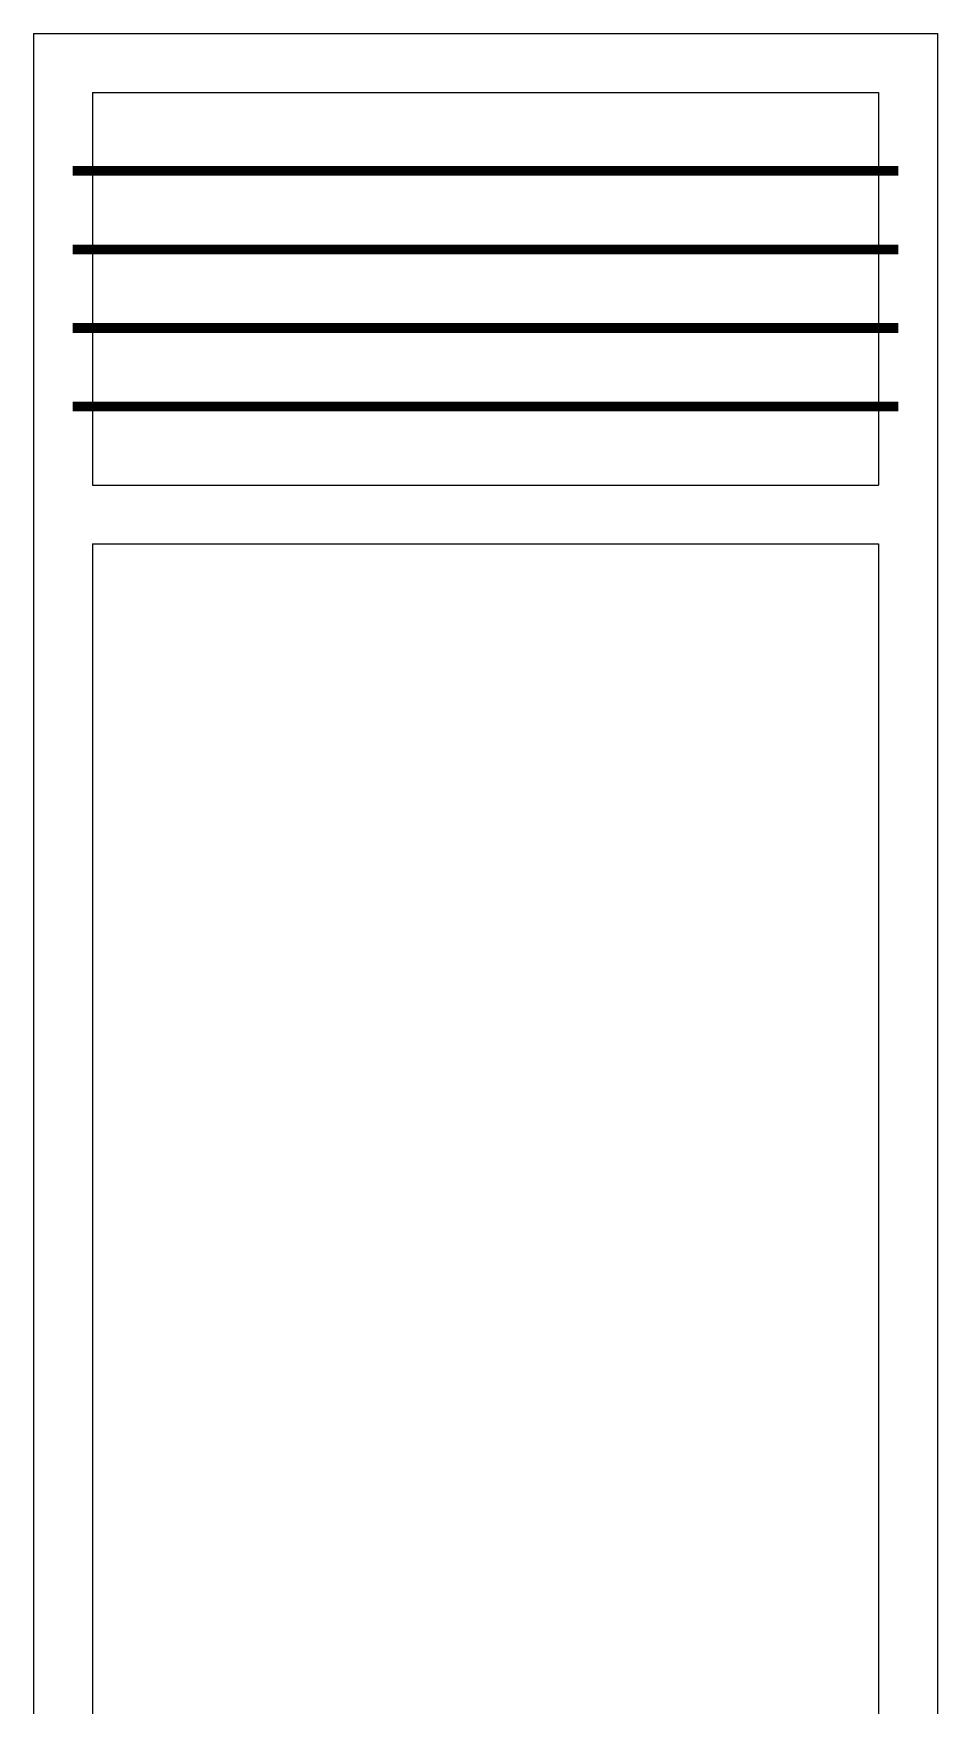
# Model space of a CAD drawing. Header units: metres. Extents: x -50 to 791, y -10 to 584.
# Drawn here: x 335.3 to 344.5, y 376.44 to 393.47 of the extents above; entities that cross this region are included whole.
import ezdxf

# ---------------------------------------------------------------- set-up
doc = ezdxf.new("R2010")
doc.units = ezdxf.units.M
doc.layers.add('ATAP', color=14, linetype='CONTINUOUS')

msp = doc.modelspace()

# ---------------------------------------------------------------- linework, layer by layer
at = {"layer": 'ATAP'}
for p, q in [((335.30093, 393.4685), (344.50093, 393.4685)), ((335.30093, 393.4685), (335.30093, 368.2685)), ((344.50093, 393.4685), (344.50093, 368.2685)), ((335.90093, 392.8685), (343.90093, 392.8685)), ((335.90093, 392.8685), (335.90093, 388.8685)), ((343.90093, 392.8685), (343.90093, 388.8685)), ((335.90093, 388.8685), (343.90093, 388.8685)), ((335.90093, 388.2685), (343.90093, 388.2685)), ((335.90093, 388.2685), (335.90093, 368.2685)), ((343.90093, 388.2685), (343.90093, 368.2685))]:
    msp.add_line(p, q, dxfattribs=at)
at = {"layer": 'ATAP', "const_width": 0.1}
for points in [[(335.70093, 392.0685), (344.10093, 392.0685)], [(335.70093, 391.2685), (344.10093, 391.2685)], [(335.70093, 390.4685), (344.10093, 390.4685)], [(335.70093, 389.6685), (344.10093, 389.6685)]]:
    msp.add_lwpolyline(points, dxfattribs=at)

doc.saveas('drawing.dxf')
